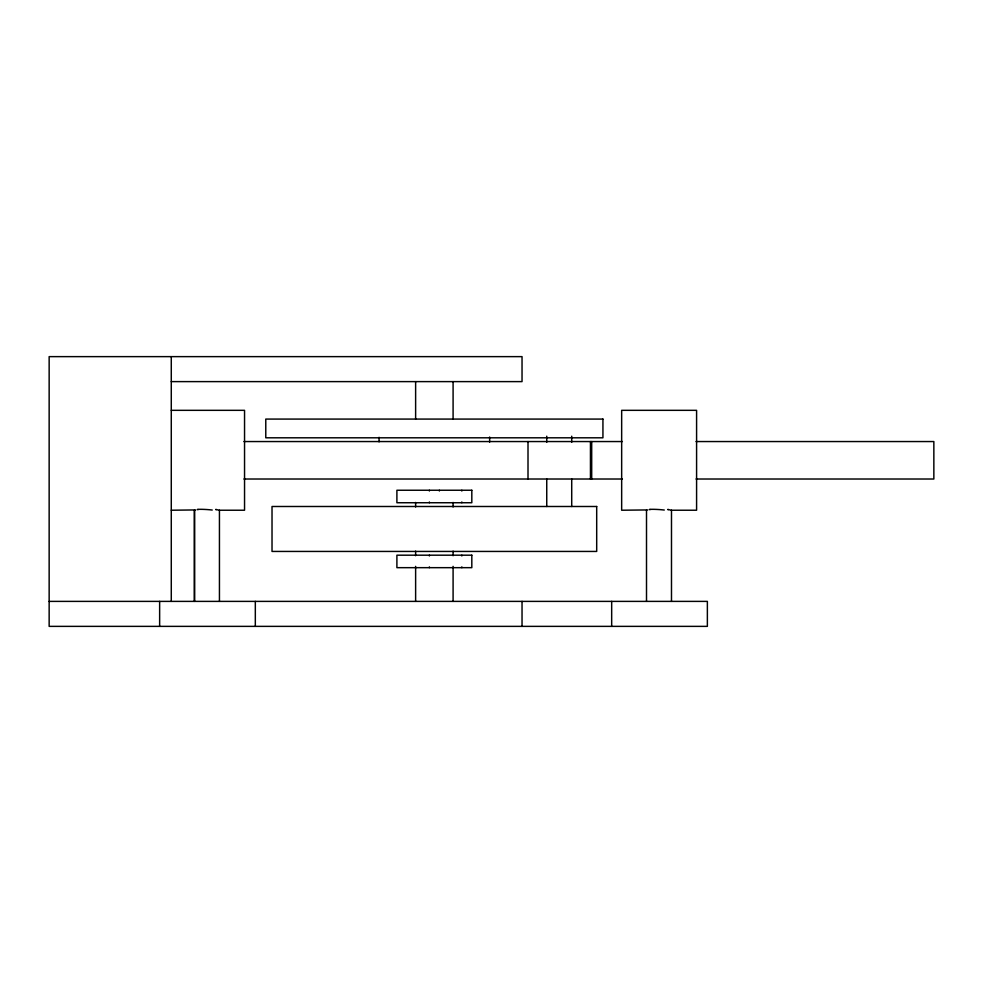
<?xml version="1.0" encoding="UTF-8"?>
<svg xmlns="http://www.w3.org/2000/svg" width="983" height="983" viewBox="0 0 983 983"><rect width="100%" height="100%" fill="white"/><g stroke="black" fill="none" stroke-linecap="round" stroke-linejoin="round"><path stroke-width="1.47" d="M667.813 509.452L671.463 510.226L696.591 510.226L696.591 410.329L621.661 410.329L621.661 510.226L647.711 509.931M195.666 509.931L171.275 510.226M171.275 381.613L522.034 381.613L522.034 356.632L49.15 356.632L49.15 626.368L707.367 626.368L707.367 601.387L49.15 601.387M171.275 410.329L244.546 410.329L244.546 510.226L219.442 510.226L215.768 509.452M243.919 441.551L622.386 441.551M696.025 441.551L933.85 441.551L933.85 479.016L696.025 479.016M243.919 479.016L622.386 479.016M671.487 510.226L671.487 601.387M646.507 510.226L646.507 601.387M611.672 601.387L611.672 626.368M591.692 441.551L591.692 479.016M590.451 441.551L590.451 479.016M571.713 436.206L571.713 442.325M571.713 478.991L571.713 506.491M546.745 436.206L546.745 442.325M546.745 478.991L546.745 506.491M528.006 441.551L528.006 479.016M522.034 601.387L522.034 626.368M489.645 437.017L489.645 442.141M461.826 490.247L461.826 491.033M461.826 501.957L461.826 502.743M461.826 555.186L461.826 555.96M461.826 566.896L461.826 567.67M453.089 381.613L453.089 419.077M453.089 502.436L453.089 506.995M453.089 551.144L453.089 555.714M453.089 566.368L453.089 601.387M439.352 490.247L439.352 491.033M429.362 490.247L429.362 491.033M429.362 501.957L429.362 502.743M429.362 555.186L429.362 555.96M429.362 566.896L429.362 567.67M415.625 381.613L415.625 419.077M415.625 502.436L415.625 506.995M415.625 551.144L415.625 555.714M415.625 566.368L415.625 601.387M379.069 437.3L379.069 441.859M255.322 601.387L255.322 626.368M219.442 510.226L219.442 601.387M171.275 356.632L171.275 601.387M159.639 601.387L159.639 626.368M650.23 509.55A12.398 0.762 -6.6 0 1 649.308 509.599M668.342 509.587A12.398 0.786 6.7 0 1 667.862 509.563M197.743 509.378A12.386 1.364 3.9 0 1 212.23 510.042M198.185 509.55A12.398 0.762 -6.6 0 1 197.264 509.599M216.297 509.587A12.398 0.786 6.7 0 1 215.83 509.563M649.788 509.378A12.386 1.364 3.9 0 1 664.275 510.042M194.474 510.226L194.474 601.387L194.474 510.226M602.935 419.077L265.779 419.077L265.779 437.804L602.935 437.804L602.935 419.077M471.815 490.247L396.899 490.247L396.899 502.743L471.815 502.743L471.815 490.247M596.693 506.491L272.021 506.491L272.021 551.438L596.693 551.438L596.693 506.491M471.815 555.186L396.899 555.186L396.899 567.67L471.815 567.67L471.815 555.186"/></g></svg>
